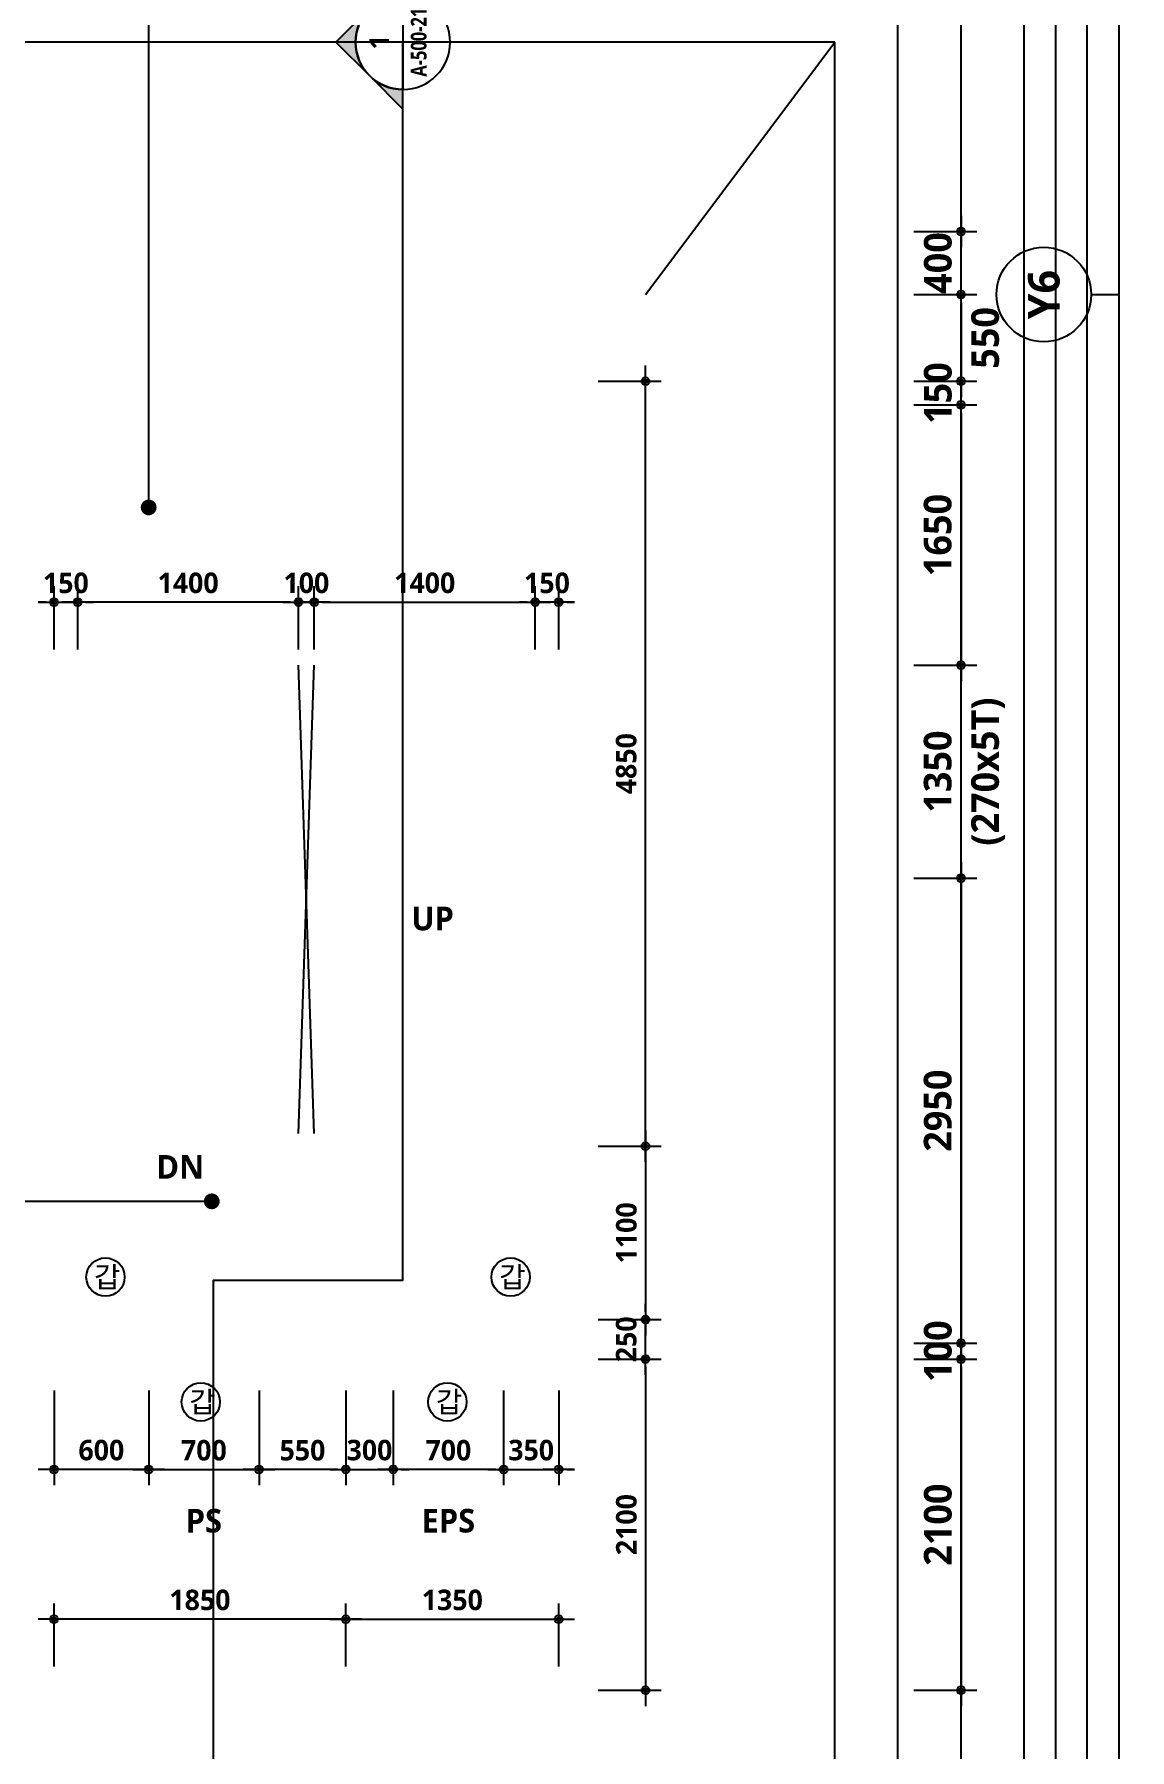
# Model space of a CAD drawing. Header units: millimetres. Extents: x -12482 to 126000, y 0 to 220200.
# Drawn here: x 18625 to 25569, y 41573 to 52450 of the extents above; entities that cross this region are included whole.
import ezdxf
from ezdxf.enums import TextEntityAlignment as Align

# ---------------------------------------------------------------- set-up
doc = ezdxf.new("R2010")
doc.units = ezdxf.units.MM
doc.header["$LTSCALE"] = 60
doc.linetypes.add('CEN', pattern=[62, 60, -1, 0, -1])
doc.layers.get('Defpoints').update_dxf_attribs({"color": 153})
for name, color, linetype in [('A-ANNO-DIM', 4, 'Continuous'), ('A-ANNO-SYMB', 7, 'Continuous'), ('A-ANNO-TEXT1', 7, 'Continuous'), ('A-ANNO-TITL', 7, 'Continuous'), ('A-FLOR-OPEN-BELO', 6, 'CEN'), ('A-ST-AXIS-BUB', 7, 'Continuous'), ('A-ST-AXIS-DIM', 7, 'Continuous'), ('AA-MKXS', 3, 'Continuous'), ('AA-MKXX', 3, 'Continuous')]:
    doc.layers.add(name, color=color, linetype=linetype)
for name, color, linetype, plot in [('Defpoint', 161, 'Continuous', False), ('G(그리드1)', 185, 'Continuous', False), ('G(그리드2)', 235, 'Continuous', False)]:
    doc.layers.add(name, color=color, linetype=linetype, plot=plot)
doc.styles.add('2020음성 1차', font='NanumGothicBold.ttf')
doc.styles.add('SAMOO', font='romans.shx', dxfattribs={"bigfont": 'whgtxt.shx'})
doc.styles.add('SH_진천_나눔', font='')
doc.styles.get('SH_진천_나눔').set_extended_font_data('NanumGothic', bold=True)
doc.dimstyles.new('SHP 50', dxfattribs={"dimscale": 50, "dimtxt": 3.5, "dimasz": 1, "dimexe": 2, "dimexo": 2, "dimgap": 1, "dimtad": 1, "dimdec": 0, "dimzin": 0, "dimdsep": 46, "dimtxsty": 'SH_진천_나눔', "dimblk": 'DIMDOT', "dimcen": 0.09, "dimclrd": 256, "dimclre": 256, "dimclrt": 3, "dimadec": 0, "dimazin": 1, "dimtfac": 1, "dimtdec": 0, "dimtix": 1, "dimtmove": 2, "dimatfit": 0, "dimldrblk": 'DIMDOT', "dimfxl": 1, "dimtolj": 1, "dimtzin": 0, "dimlwd": -1, "dimlwe": -1, "dimarcsym": 0})
doc.dimstyles.new('SHP 50내부', dxfattribs={"dimscale": 50, "dimtxt": 2.6, "dimasz": 1, "dimexe": 2, "dimexo": 2, "dimgap": 1, "dimtad": 1, "dimdec": 0, "dimzin": 0, "dimdsep": 46, "dimtxsty": '2020음성 1차', "dimblk": 'DIMDOT', "dimcen": 0.09, "dimclrd": 256, "dimclre": 256, "dimclrt": 3, "dimadec": 0, "dimazin": 1, "dimtfac": 1, "dimtdec": 0, "dimtix": 1, "dimtmove": 2, "dimatfit": 0, "dimldrblk": 'DIMDOT', "dimfxl": 1, "dimtolj": 1, "dimtzin": 0, "dimlwd": -1, "dimlwe": -1, "dimarcsym": 0})

# ---------------------------------------------------------------- blocks, each defined once
blk = doc.blocks.new('A-ST-AXIS-BUB-1')
at = {"layer": 'A-ST-AXIS-BUB'}
blk.add_line((0, 350), (0, 0), dxfattribs=at)
blk.add_circle((0, 950), 600, dxfattribs=at)
blk = doc.blocks.new('갑종 TEXT100')
at = {"layer": 'A-ANNO-SYMB'}
blk.add_circle((0, 0), 243, dxfattribs=at)
at = {"layer": 'A-ANNO-TITL', "style": '2020음성 1차'}
blk.add_text('갑 ', height=266.7, dxfattribs=at).set_placement((67, 0), align=Align.MIDDLE_CENTER)
blk = doc.blocks.new('DIMDOT')
at = {"color": 0}
blk.add_line((-2, 0), (2, 0), dxfattribs=at)
for radius in [0.5, 0.25]:
    blk.add_circle((0, 0), radius, dxfattribs=at)
blk = doc.blocks.new('*D17745')
at = {"layer": 'A-ANNO-DIM'}
for p, q in [((18750, 42100), (18750, 42500)), ((20600, 42100), (20600, 42500)), ((20550, 42400), (18800, 42400))]:
    blk.add_line(p, q, dxfattribs=at)
at = {"layer": 'Defpoints', "color": 0}
for p in [(18750, 42400), (18750, 42000), (20600, 42000)]:
    blk.add_point(p, dxfattribs=at)
at = {"layer": 'A-ANNO-DIM', "linetype": 'ByBlock', "xscale": 50, "yscale": 50, "zscale": 50, "rotation": 180}
blk.add_blockref('DIMDOT', (18750, 42400), dxfattribs=at)
at = {"layer": 'A-ANNO-DIM', "linetype": 'ByBlock', "xscale": 50, "yscale": 50, "zscale": 50}
blk.add_blockref('DIMDOT', (20600, 42400), dxfattribs=at)
at = {"layer": 'A-ANNO-DIM', "color": 3, "insert": (19675, 42522), "char_height": 130, "attachment_point": 5, "style": '2020음성 1차'}
blk.add_mtext('\\A1;1850', dxfattribs=at)
blk = doc.blocks.new('*D17746')
at = {"layer": 'A-ANNO-DIM'}
for p, q in [((20600, 42100), (20600, 42500)), ((21950, 42100), (21950, 42500)), ((20650, 42400), (21900, 42400))]:
    blk.add_line(p, q, dxfattribs=at)
at = {"layer": 'Defpoints', "color": 0}
for p in [(21950, 42400), (20600, 42000), (21950, 42000)]:
    blk.add_point(p, dxfattribs=at)
at = {"layer": 'A-ANNO-DIM', "linetype": 'ByBlock', "xscale": 50, "yscale": 50, "zscale": 50, "rotation": 180}
blk.add_blockref('DIMDOT', (20600, 42400), dxfattribs=at)
at = {"layer": 'A-ANNO-DIM', "linetype": 'ByBlock', "xscale": 50, "yscale": 50, "zscale": 50}
blk.add_blockref('DIMDOT', (21950, 42400), dxfattribs=at)
at = {"layer": 'A-ANNO-DIM', "color": 3, "insert": (21275, 42522), "char_height": 130, "attachment_point": 5, "style": '2020음성 1차'}
blk.add_mtext('\\A1;1350', dxfattribs=at)
blk = doc.blocks.new('*D17747')
at = {"layer": 'A-ANNO-DIM'}
for p, q in [((20600, 43850), (20600, 43250)), ((20900, 43850), (20900, 43250)), ((20550, 43350), (20500, 43350)), ((20600, 43350), (20900, 43350)), ((20950, 43350), (21000, 43350))]:
    blk.add_line(p, q, dxfattribs=at)
at = {"layer": 'Defpoints', "color": 0}
for p in [(20600, 43950), (20900, 43950), (20900, 43350)]:
    blk.add_point(p, dxfattribs=at)
at = {"layer": 'A-ANNO-DIM', "linetype": 'ByBlock', "xscale": 50, "yscale": 50, "zscale": 50}
blk.add_blockref('DIMDOT', (20600, 43350), dxfattribs=at)
at = {"layer": 'A-ANNO-DIM', "linetype": 'ByBlock', "xscale": 50, "yscale": 50, "zscale": 50, "rotation": 180}
blk.add_blockref('DIMDOT', (20900, 43350), dxfattribs=at)
at = {"layer": 'A-ANNO-DIM', "color": 3, "insert": (20750, 43472), "char_height": 130, "attachment_point": 5, "style": '2020음성 1차'}
blk.add_mtext('\\A1;300', dxfattribs=at)
blk = doc.blocks.new('*D17748')
at = {"layer": 'A-ANNO-DIM'}
for p, q in [((20900, 43850), (20900, 43250)), ((21600, 43850), (21600, 43250)), ((21550, 43350), (20950, 43350))]:
    blk.add_line(p, q, dxfattribs=at)
at = {"layer": 'Defpoints', "color": 0}
for p in [(20900, 43950), (21600, 43950), (20900, 43350)]:
    blk.add_point(p, dxfattribs=at)
at = {"layer": 'A-ANNO-DIM', "linetype": 'ByBlock', "xscale": 50, "yscale": 50, "zscale": 50, "rotation": 180}
blk.add_blockref('DIMDOT', (20900, 43350), dxfattribs=at)
at = {"layer": 'A-ANNO-DIM', "linetype": 'ByBlock', "xscale": 50, "yscale": 50, "zscale": 50}
blk.add_blockref('DIMDOT', (21600, 43350), dxfattribs=at)
at = {"layer": 'A-ANNO-DIM', "color": 3, "insert": (21250, 43471), "char_height": 130, "attachment_point": 5, "style": '2020음성 1차'}
blk.add_mtext('\\A1;700', dxfattribs=at)
blk = doc.blocks.new('*D17749')
at = {"layer": 'A-ANNO-DIM'}
for p, q in [((21600, 43850), (21600, 43250)), ((21950, 43850), (21950, 43250)), ((21550, 43350), (21500, 43350)), ((21600, 43350), (21950, 43350)), ((22000, 43350), (22050, 43350))]:
    blk.add_line(p, q, dxfattribs=at)
at = {"layer": 'Defpoints', "color": 0}
for p in [(21600, 43950), (21950, 43950), (21950, 43350)]:
    blk.add_point(p, dxfattribs=at)
at = {"layer": 'A-ANNO-DIM', "linetype": 'ByBlock', "xscale": 50, "yscale": 50, "zscale": 50}
blk.add_blockref('DIMDOT', (21600, 43350), dxfattribs=at)
at = {"layer": 'A-ANNO-DIM', "linetype": 'ByBlock', "xscale": 50, "yscale": 50, "zscale": 50, "rotation": 180}
blk.add_blockref('DIMDOT', (21950, 43350), dxfattribs=at)
at = {"layer": 'A-ANNO-DIM', "color": 3, "insert": (21775, 43472), "char_height": 130, "attachment_point": 5, "style": '2020음성 1차'}
blk.add_mtext('\\A1;350', dxfattribs=at)
blk = doc.blocks.new('*D17750')
at = {"layer": 'A-ANNO-DIM'}
for p, q in [((20050, 43850), (20050, 43250)), ((20600, 43850), (20600, 43250)), ((20550, 43350), (20100, 43350))]:
    blk.add_line(p, q, dxfattribs=at)
at = {"layer": 'Defpoints', "color": 0}
for p in [(20050, 43950), (20600, 43950), (20050, 43350)]:
    blk.add_point(p, dxfattribs=at)
at = {"layer": 'A-ANNO-DIM', "linetype": 'ByBlock', "xscale": 50, "yscale": 50, "zscale": 50, "rotation": 180}
blk.add_blockref('DIMDOT', (20050, 43350), dxfattribs=at)
at = {"layer": 'A-ANNO-DIM', "linetype": 'ByBlock', "xscale": 50, "yscale": 50, "zscale": 50}
blk.add_blockref('DIMDOT', (20600, 43350), dxfattribs=at)
at = {"layer": 'A-ANNO-DIM', "color": 3, "insert": (20325, 43471), "char_height": 130, "attachment_point": 5, "style": '2020음성 1차'}
blk.add_mtext('\\A1;550', dxfattribs=at)
blk = doc.blocks.new('*D17751')
at = {"layer": 'A-ANNO-DIM'}
for p, q in [((19350, 43850), (19350, 43250)), ((20050, 43850), (20050, 43250)), ((19400, 43350), (20000, 43350))]:
    blk.add_line(p, q, dxfattribs=at)
at = {"layer": 'Defpoints', "color": 0}
for p in [(19350, 43950), (20050, 43950), (20050, 43350)]:
    blk.add_point(p, dxfattribs=at)
at = {"layer": 'A-ANNO-DIM', "linetype": 'ByBlock', "xscale": 50, "yscale": 50, "zscale": 50, "rotation": 180}
blk.add_blockref('DIMDOT', (19350, 43350), dxfattribs=at)
at = {"layer": 'A-ANNO-DIM', "linetype": 'ByBlock', "xscale": 50, "yscale": 50, "zscale": 50}
blk.add_blockref('DIMDOT', (20050, 43350), dxfattribs=at)
at = {"layer": 'A-ANNO-DIM', "color": 3, "insert": (19700, 43471), "char_height": 130, "attachment_point": 5, "style": '2020음성 1차'}
blk.add_mtext('\\A1;700', dxfattribs=at)
blk = doc.blocks.new('*D17752')
at = {"layer": 'A-ANNO-DIM'}
for p, q in [((18750, 43850), (18750, 43250)), ((19350, 43850), (19350, 43250)), ((19300, 43350), (18800, 43350))]:
    blk.add_line(p, q, dxfattribs=at)
at = {"layer": 'Defpoints', "color": 0}
for p in [(18750, 43950), (19350, 43950), (18750, 43350)]:
    blk.add_point(p, dxfattribs=at)
at = {"layer": 'A-ANNO-DIM', "linetype": 'ByBlock', "xscale": 50, "yscale": 50, "zscale": 50, "rotation": 180}
blk.add_blockref('DIMDOT', (18750, 43350), dxfattribs=at)
at = {"layer": 'A-ANNO-DIM', "linetype": 'ByBlock', "xscale": 50, "yscale": 50, "zscale": 50}
blk.add_blockref('DIMDOT', (19350, 43350), dxfattribs=at)
at = {"layer": 'A-ANNO-DIM', "color": 3, "insert": (19050, 43472), "char_height": 130, "attachment_point": 5, "style": '2020음성 1차'}
blk.add_mtext('\\A1;600', dxfattribs=at)
blk = doc.blocks.new('*D17756')
at = {"layer": 'A-ST-AXIS-DIM'}
for p, q in [((24200, 48450), (24600, 48450)), ((24500, 47150), (24500, 48400)), ((24200, 47100), (24600, 47100))]:
    blk.add_line(p, q, dxfattribs=at)
at = {"layer": 'Defpoints', "color": 0}
for p in [(24100, 48450), (24500, 48450), (24100, 47100)]:
    blk.add_point(p, dxfattribs=at)
at = {"layer": 'A-ST-AXIS-DIM', "linetype": 'ByBlock', "xscale": 50, "yscale": 50, "zscale": 50}
for p, rotation in [((24500, 48450), 90), ((24500, 47100), 270)]:
    blk.add_blockref('DIMDOT', p, dxfattribs=dict(at, rotation=rotation))
at = {"layer": 'A-ST-AXIS-DIM', "color": 3, "char_height": 175, "attachment_point": 5, "rotation": 90, "style": 'SH_진천_나눔'}
for s, insert in [('\\A1;(270x5T)', (24672, 47775)), ('\\A1;1350', (24353, 47775))]:
    blk.add_mtext(s, dxfattribs=dict(at, insert=insert))
blk = doc.blocks.new('*D17757')
at = {"layer": 'A-ST-AXIS-DIM'}
for p, q in [((24500, 50300), (24500, 50350)), ((24200, 50250), (24600, 50250)), ((24500, 50100), (24500, 50250)), ((24200, 50100), (24600, 50100)), ((24500, 50050), (24500, 50000))]:
    blk.add_line(p, q, dxfattribs=at)
at = {"layer": 'Defpoints', "color": 0}
for p in [(24100, 50250), (24500, 50250), (24100, 50100)]:
    blk.add_point(p, dxfattribs=at)
at = {"layer": 'A-ST-AXIS-DIM', "linetype": 'ByBlock', "xscale": 50, "yscale": 50, "zscale": 50}
for p, rotation in [((24500, 50250), 270), ((24500, 50100), 90)]:
    blk.add_blockref('DIMDOT', p, dxfattribs=dict(at, rotation=rotation))
at = {"layer": 'A-ST-AXIS-DIM', "color": 3, "insert": (24354, 50175), "char_height": 175, "attachment_point": 5, "rotation": 90, "style": 'SH_진천_나눔'}
blk.add_mtext('\\A1;150', dxfattribs=at)
blk = doc.blocks.new('*D17758')
at = {"layer": 'A-ST-AXIS-DIM'}
for p, q in [((24200, 47100), (24600, 47100)), ((24500, 47050), (24500, 44200)), ((24200, 44150), (24600, 44150))]:
    blk.add_line(p, q, dxfattribs=at)
at = {"layer": 'Defpoints', "color": 0}
for p in [(24100, 47100), (24100, 44150), (24500, 44150)]:
    blk.add_point(p, dxfattribs=at)
at = {"layer": 'A-ST-AXIS-DIM', "linetype": 'ByBlock', "xscale": 50, "yscale": 50, "zscale": 50}
for p, rotation in [((24500, 47100), 90), ((24500, 44150), 270)]:
    blk.add_blockref('DIMDOT', p, dxfattribs=dict(at, rotation=rotation))
at = {"layer": 'A-ST-AXIS-DIM', "color": 3, "insert": (24353, 45625), "char_height": 175, "attachment_point": 5, "rotation": 90, "style": 'SH_진천_나눔'}
blk.add_mtext('\\A1;2950', dxfattribs=at)
blk = doc.blocks.new('*D17759')
at = {"layer": 'A-ST-AXIS-DIM'}
for p, q in [((24500, 44200), (24500, 44250)), ((24200, 44150), (24600, 44150)), ((24500, 44050), (24500, 44150)), ((24200, 44050), (24600, 44050)), ((24500, 44000), (24500, 43950))]:
    blk.add_line(p, q, dxfattribs=at)
at = {"layer": 'Defpoints', "color": 0}
for p in [(24100, 44150), (24500, 44150), (24100, 44050)]:
    blk.add_point(p, dxfattribs=at)
at = {"layer": 'A-ST-AXIS-DIM', "linetype": 'ByBlock', "xscale": 50, "yscale": 50, "zscale": 50}
for p, rotation in [((24500, 44150), 270), ((24500, 44050), 90)]:
    blk.add_blockref('DIMDOT', p, dxfattribs=dict(at, rotation=rotation))
at = {"layer": 'A-ST-AXIS-DIM', "color": 3, "insert": (24354, 44100), "char_height": 175, "attachment_point": 5, "rotation": 90, "style": 'SH_진천_나눔'}
blk.add_mtext('\\A1;100', dxfattribs=at)
blk = doc.blocks.new('*D17761')
at = {"layer": 'A-ST-AXIS-DIM'}
for p, q in [((24200, 44050), (24600, 44050)), ((24500, 44000), (24500, 42000)), ((24200, 41950), (24600, 41950))]:
    blk.add_line(p, q, dxfattribs=at)
at = {"layer": 'Defpoints', "color": 0}
for p in [(24100, 44050), (24100, 41950), (24500, 41950)]:
    blk.add_point(p, dxfattribs=at)
at = {"layer": 'A-ST-AXIS-DIM', "linetype": 'ByBlock', "xscale": 50, "yscale": 50, "zscale": 50}
for p, rotation in [((24500, 44050), 90), ((24500, 41950), 270)]:
    blk.add_blockref('DIMDOT', p, dxfattribs=dict(at, rotation=rotation))
at = {"layer": 'A-ST-AXIS-DIM', "color": 3, "insert": (24354, 43000), "char_height": 175, "attachment_point": 5, "rotation": 90, "style": 'SH_진천_나눔'}
blk.add_mtext('\\A1;2100', dxfattribs=at)
blk = doc.blocks.new('*D17762')
at = {"layer": 'A-ST-AXIS-DIM'}
for p, q in [((24200, 41950), (24600, 41950)), ((24500, 38750), (24500, 41900)), ((24200, 38700), (24600, 38700))]:
    blk.add_line(p, q, dxfattribs=at)
at = {"layer": 'Defpoints', "color": 0}
for p in [(24100, 41950), (24500, 41950), (24100, 38700)]:
    blk.add_point(p, dxfattribs=at)
at = {"layer": 'A-ST-AXIS-DIM', "linetype": 'ByBlock', "xscale": 50, "yscale": 50, "zscale": 50}
for p, rotation in [((24500, 41950), 90), ((24500, 38700), 270)]:
    blk.add_blockref('DIMDOT', p, dxfattribs=dict(at, rotation=rotation))
at = {"layer": 'A-ST-AXIS-DIM', "color": 3, "insert": (24353, 40325), "char_height": 175, "attachment_point": 5, "rotation": 90, "style": 'SH_진천_나눔'}
blk.add_mtext('\\A1;3250', dxfattribs=at)
blk = doc.blocks.new('*D17791')
at = {"layer": 'A-ANNO-DIM'}
for p, q in [((20300, 48550), (20300, 48950)), ((20400, 48550), (20400, 48950)), ((20250, 48850), (20200, 48850)), ((20300, 48850), (20400, 48850)), ((20450, 48850), (20500, 48850))]:
    blk.add_line(p, q, dxfattribs=at)
at = {"layer": 'Defpoints', "color": 0}
for p in [(20400, 48850), (20300, 48450), (20400, 48450)]:
    blk.add_point(p, dxfattribs=at)
at = {"layer": 'A-ANNO-DIM', "linetype": 'ByBlock', "xscale": 50, "yscale": 50, "zscale": 50}
blk.add_blockref('DIMDOT', (20300, 48850), dxfattribs=at)
at = {"layer": 'A-ANNO-DIM', "linetype": 'ByBlock', "xscale": 50, "yscale": 50, "zscale": 50, "rotation": 180}
blk.add_blockref('DIMDOT', (20400, 48850), dxfattribs=at)
at = {"layer": 'A-ANNO-DIM', "color": 3, "insert": (20350, 48971), "char_height": 130, "attachment_point": 5, "style": '2020음성 1차'}
blk.add_mtext('\\A1;100', dxfattribs=at)
blk = doc.blocks.new('*D17792')
at = {"layer": 'A-ANNO-DIM'}
for p, q in [((18900, 48550), (18900, 48950)), ((20300, 48550), (20300, 48950)), ((20250, 48850), (18950, 48850))]:
    blk.add_line(p, q, dxfattribs=at)
at = {"layer": 'Defpoints', "color": 0}
for p in [(18900, 48850), (18900, 48450), (20300, 48450)]:
    blk.add_point(p, dxfattribs=at)
at = {"layer": 'A-ANNO-DIM', "linetype": 'ByBlock', "xscale": 50, "yscale": 50, "zscale": 50, "rotation": 180}
blk.add_blockref('DIMDOT', (18900, 48850), dxfattribs=at)
at = {"layer": 'A-ANNO-DIM', "linetype": 'ByBlock', "xscale": 50, "yscale": 50, "zscale": 50}
blk.add_blockref('DIMDOT', (20300, 48850), dxfattribs=at)
at = {"layer": 'A-ANNO-DIM', "color": 3, "insert": (19600, 48971), "char_height": 130, "attachment_point": 5, "style": '2020음성 1차'}
blk.add_mtext('\\A1;1400', dxfattribs=at)
blk = doc.blocks.new('*D17793')
at = {"layer": 'A-ANNO-DIM'}
for p, q in [((18750, 48550), (18750, 48950)), ((18900, 48550), (18900, 48950)), ((18700, 48850), (18650, 48850)), ((18750, 48850), (18900, 48850)), ((18950, 48850), (19000, 48850))]:
    blk.add_line(p, q, dxfattribs=at)
at = {"layer": 'Defpoints', "color": 0}
for p in [(18900, 48850), (18750, 48450), (18900, 48450)]:
    blk.add_point(p, dxfattribs=at)
at = {"layer": 'A-ANNO-DIM', "linetype": 'ByBlock', "xscale": 50, "yscale": 50, "zscale": 50}
blk.add_blockref('DIMDOT', (18750, 48850), dxfattribs=at)
at = {"layer": 'A-ANNO-DIM', "linetype": 'ByBlock', "xscale": 50, "yscale": 50, "zscale": 50, "rotation": 180}
blk.add_blockref('DIMDOT', (18900, 48850), dxfattribs=at)
at = {"layer": 'A-ANNO-DIM', "color": 3, "insert": (18825, 48971), "char_height": 130, "attachment_point": 5, "style": '2020음성 1차'}
blk.add_mtext('\\A1;150', dxfattribs=at)
blk = doc.blocks.new('*D17794')
at = {"layer": 'A-ANNO-DIM'}
for p, q in [((20400, 48550), (20400, 48950)), ((21800, 48550), (21800, 48950)), ((20450, 48850), (21750, 48850))]:
    blk.add_line(p, q, dxfattribs=at)
at = {"layer": 'Defpoints', "color": 0}
for p in [(21800, 48850), (20400, 48450), (21800, 48450)]:
    blk.add_point(p, dxfattribs=at)
at = {"layer": 'A-ANNO-DIM', "linetype": 'ByBlock', "xscale": 50, "yscale": 50, "zscale": 50, "rotation": 180}
blk.add_blockref('DIMDOT', (20400, 48850), dxfattribs=at)
at = {"layer": 'A-ANNO-DIM', "linetype": 'ByBlock', "xscale": 50, "yscale": 50, "zscale": 50}
blk.add_blockref('DIMDOT', (21800, 48850), dxfattribs=at)
at = {"layer": 'A-ANNO-DIM', "color": 3, "insert": (21100, 48971), "char_height": 130, "attachment_point": 5, "style": '2020음성 1차'}
blk.add_mtext('\\A1;1400', dxfattribs=at)
blk = doc.blocks.new('*D17795')
at = {"layer": 'A-ANNO-DIM'}
for p, q in [((21800, 48550), (21800, 48950)), ((21950, 48550), (21950, 48950)), ((21750, 48850), (21700, 48850)), ((21950, 48850), (21800, 48850)), ((22000, 48850), (22050, 48850))]:
    blk.add_line(p, q, dxfattribs=at)
at = {"layer": 'Defpoints', "color": 0}
for p in [(21800, 48850), (21800, 48450), (21950, 48450)]:
    blk.add_point(p, dxfattribs=at)
at = {"layer": 'A-ANNO-DIM', "linetype": 'ByBlock', "xscale": 50, "yscale": 50, "zscale": 50}
blk.add_blockref('DIMDOT', (21800, 48850), dxfattribs=at)
at = {"layer": 'A-ANNO-DIM', "linetype": 'ByBlock', "xscale": 50, "yscale": 50, "zscale": 50, "rotation": 180}
blk.add_blockref('DIMDOT', (21950, 48850), dxfattribs=at)
at = {"layer": 'A-ANNO-DIM', "color": 3, "insert": (21875, 48971), "char_height": 130, "attachment_point": 5, "style": '2020음성 1차'}
blk.add_mtext('\\A1;150', dxfattribs=at)
blk = doc.blocks.new('*D18358')
at = {"layer": 'A-ST-AXIS-DIM'}
for p, q in [((24200, 50100), (24600, 50100)), ((24500, 50050), (24500, 48500)), ((24200, 48450), (24600, 48450))]:
    blk.add_line(p, q, dxfattribs=at)
at = {"layer": 'Defpoints', "color": 0}
for p in [(24100, 50100), (24100, 48450), (24500, 48450)]:
    blk.add_point(p, dxfattribs=at)
at = {"layer": 'A-ST-AXIS-DIM', "linetype": 'ByBlock', "xscale": 50, "yscale": 50, "zscale": 50}
for p, rotation in [((24500, 50100), 90), ((24500, 48450), 270)]:
    blk.add_blockref('DIMDOT', p, dxfattribs=dict(at, rotation=rotation))
at = {"layer": 'A-ST-AXIS-DIM', "color": 3, "insert": (24353, 49275), "char_height": 175, "attachment_point": 5, "rotation": 90, "style": 'SH_진천_나눔'}
blk.add_mtext('\\A1;1650', dxfattribs=at)
blk = doc.blocks.new('*D19921')
at = {"layer": 'A-ST-AXIS-DIM'}
for p, q in [((24200, 50800), (24600, 50800)), ((24500, 50750), (24500, 50300)), ((24200, 50250), (24600, 50250))]:
    blk.add_line(p, q, dxfattribs=at)
at = {"layer": 'Defpoints', "color": 0}
for p in [(24100, 50800), (24100, 50250), (24500, 50250)]:
    blk.add_point(p, dxfattribs=at)
at = {"layer": 'A-ST-AXIS-DIM', "linetype": 'ByBlock', "xscale": 50, "yscale": 50, "zscale": 50}
for p, rotation in [((24500, 50800), 90), ((24500, 50250), 270)]:
    blk.add_blockref('DIMDOT', p, dxfattribs=dict(at, rotation=rotation))
at = {"layer": 'A-ST-AXIS-DIM', "color": 3, "insert": (24654, 50525), "char_height": 175, "attachment_point": 5, "rotation": 90, "style": 'SH_진천_나눔'}
blk.add_mtext('\\A1;550', dxfattribs=at)
blk = doc.blocks.new('*D19922')
at = {"layer": 'A-ST-AXIS-DIM'}
for p, q in [((24500, 51250), (24500, 51300)), ((24200, 51200), (24600, 51200)), ((24500, 50800), (24500, 51200)), ((24200, 50800), (24600, 50800)), ((24500, 50750), (24500, 50700))]:
    blk.add_line(p, q, dxfattribs=at)
at = {"layer": 'Defpoints', "color": 0}
for p in [(24100, 51200), (24500, 51200), (24100, 50800)]:
    blk.add_point(p, dxfattribs=at)
at = {"layer": 'A-ST-AXIS-DIM', "linetype": 'ByBlock', "xscale": 50, "yscale": 50, "zscale": 50}
for p, rotation in [((24500, 51200), 270), ((24500, 50800), 90)]:
    blk.add_blockref('DIMDOT', p, dxfattribs=dict(at, rotation=rotation))
at = {"layer": 'A-ST-AXIS-DIM', "color": 3, "insert": (24354, 51000), "char_height": 175, "attachment_point": 5, "rotation": 90, "style": 'SH_진천_나눔'}
blk.add_mtext('\\A1;400', dxfattribs=at)
blk = doc.blocks.new('*D19935')
at = {"layer": 'A-ANNO-DIM'}
for p, q in [((22200, 44050), (22600, 44050)), ((22500, 44000), (22500, 42000)), ((22200, 41950), (22600, 41950))]:
    blk.add_line(p, q, dxfattribs=at)
at = {"layer": 'Defpoints', "color": 0}
for p in [(22100, 44050), (22100, 41950), (22500, 41950)]:
    blk.add_point(p, dxfattribs=at)
at = {"layer": 'A-ANNO-DIM', "linetype": 'ByBlock', "xscale": 50, "yscale": 50, "zscale": 50}
for p, rotation in [((22500, 44050), 89.9997613521555), ((22500, 41950), 269.9997613521555)]:
    blk.add_blockref('DIMDOT', p, dxfattribs=dict(at, rotation=rotation))
at = {"layer": 'A-ANNO-DIM', "color": 3, "insert": (22379, 43000), "char_height": 130, "attachment_point": 5, "rotation": 89.9998, "style": '2020음성 1차'}
blk.add_mtext('\\A1;2100', dxfattribs=at)
blk = doc.blocks.new('*D19936')
at = {"layer": 'A-ANNO-DIM'}
for p, q in [((22500, 44350), (22500, 44400)), ((22200, 44300), (22600, 44300)), ((22500, 44050), (22500, 44300)), ((22200, 44050), (22600, 44050)), ((22500, 44000), (22500, 43950))]:
    blk.add_line(p, q, dxfattribs=at)
at = {"layer": 'Defpoints', "color": 0}
for p in [(22100, 44300), (22500, 44300), (22100, 44050)]:
    blk.add_point(p, dxfattribs=at)
at = {"layer": 'A-ANNO-DIM', "linetype": 'ByBlock', "xscale": 50, "yscale": 50, "zscale": 50}
for p, rotation in [((22500, 44300), 270.0002386478445), ((22500, 44050), 90.00023864784447)]:
    blk.add_blockref('DIMDOT', p, dxfattribs=dict(at, rotation=rotation))
at = {"layer": 'A-ANNO-DIM', "color": 3, "insert": (22378, 44175), "char_height": 130, "attachment_point": 5, "rotation": 90.0002, "style": '2020음성 1차'}
blk.add_mtext('\\A1;250', dxfattribs=at)
blk = doc.blocks.new('*D19937')
at = {"layer": 'A-ANNO-DIM'}
for p, q in [((22200, 45400), (22600, 45400)), ((22500, 45350), (22500, 44350)), ((22200, 44300), (22600, 44300))]:
    blk.add_line(p, q, dxfattribs=at)
at = {"layer": 'Defpoints', "color": 0}
for p in [(22100, 45400), (22100, 44300), (22500, 44300)]:
    blk.add_point(p, dxfattribs=at)
at = {"layer": 'A-ANNO-DIM', "linetype": 'ByBlock', "xscale": 50, "yscale": 50, "zscale": 50}
for p, rotation in [((22500, 45400), 89.99976135215563), ((22500, 44300), 269.9997613521556)]:
    blk.add_blockref('DIMDOT', p, dxfattribs=dict(at, rotation=rotation))
at = {"layer": 'A-ANNO-DIM', "color": 3, "insert": (22379, 44850), "char_height": 130, "attachment_point": 5, "rotation": 89.9998, "style": '2020음성 1차'}
blk.add_mtext('\\A1;1100', dxfattribs=at)
blk = doc.blocks.new('*D19938')
at = {"layer": 'A-ANNO-DIM'}
for p, q in [((22200, 50250), (22600, 50250)), ((22500, 45450), (22500, 50200)), ((22200, 45400), (22600, 45400))]:
    blk.add_line(p, q, dxfattribs=at)
at = {"layer": 'Defpoints', "color": 0}
for p in [(22100, 50250), (22500, 50250), (22100, 45400)]:
    blk.add_point(p, dxfattribs=at)
at = {"layer": 'A-ANNO-DIM', "linetype": 'ByBlock', "xscale": 50, "yscale": 50, "zscale": 50}
for p, rotation in [((22500, 50250), 90.00023864784445), ((22500, 45400), 270.0002386478445)]:
    blk.add_blockref('DIMDOT', p, dxfattribs=dict(at, rotation=rotation))
at = {"layer": 'A-ANNO-DIM', "color": 3, "insert": (22378, 47825), "char_height": 130, "attachment_point": 5, "rotation": 90.0002, "style": '2020음성 1차'}
blk.add_mtext('\\A1;4850', dxfattribs=at)
blk = doc.blocks.new('*U15083')
at = {"layer": 'AA-MKXS'}
blk.add_hatch(color=3, dxfattribs=at).paths.add_polyline_path([(0, 8.49), (-4.24, 4.24, -0.414214), (4.24, 4.24)])
h = blk.add_hatch(color=3, dxfattribs=at)
h.paths.add_polyline_path([(-8.49, 0), (-6, 0, -0.198912), (-4.24, 4.24)])
h.paths.add_polyline_path([(6, 0), (8.49, 0), (4.24, 4.24, -0.198912)])
at = {"layer": 'AA-MKXS', "color": 3, "linetype": 'Continuous', "ltscale": 5}
blk.add_line((-6, 0), (6, 0), dxfattribs=at)
at = {"layer": 'AA-MKXS', "color": 3}
for points in [[(4.24, 4.24, 0.414214), (-4.24, 4.24), (0, 8.49)], [(-4.24, 4.24, 0.198912), (-6, 0), (-8.49, 0)], [(8.49, 0), (6, 0, 0.198912), (4.24, 4.24)]]:
    blk.add_lwpolyline(points, format="xyb", close=True, dxfattribs=at)
at = {"layer": 'AA-MKXS', "color": 3, "linetype": 'Continuous', "ltscale": 5}
blk.add_circle((0, 0), 6, dxfattribs=at)
at = {"layer": 'AA-MKXS', "style": 'SAMOO', "width": 0.85}
blk.add_attdef('ViewNUM', text='', height=2.5, dxfattribs=at).set_placement((0, 1), align=Align.BOTTOM_CENTER)
blk.add_attdef('SheetNUM', text='', height=2.5, dxfattribs=at).set_placement((0, -1), align=Align.TOP_CENTER)

msp = doc.modelspace()

# ---------------------------------------------------------------- linework, layer by layer
for points in [[(19350, 49450), (19350, 53000)], [(19750, 45050), (17250, 45050)]]:
    msp.add_lwpolyline(points)
at = {"const_width": 50}
for points in [[(19350, 49475, 1), (19350, 49425, 1)], [(19725, 45050, -1), (19775, 45050, -1)]]:
    msp.add_lwpolyline(points, format="xyb", close=True, dxfattribs=at)
at = {"layer": 'A-FLOR-OPEN-BELO'}
for p, q in [((20300, 45480), (20400, 48450)), ((20400, 45480), (20300, 48450))]:
    msp.add_line(p, q, dxfattribs=at)
at = {"layer": 'AA-MKXX'}
msp.add_lwpolyline([(19761.5, 36700), (19761.5, 44550), (20961.5, 44550), (20961.5, 52400)], dxfattribs=at)
at = {"layer": 'Defpoint'}
msp.add_line((22500, 50800), (23700, 52400), dxfattribs=at)
at = {"layer": 'G(그리드1)'}
for points in [[(37500, 55200), (25100, 55200), (25100, 33900), (37500, 33900)], [(25300, 54800), (13700, 54800), (13700, 35100), (25300, 35100)], [(37100, 54800), (25500, 54800), (25500, 35100), (37100, 35100)], [(24900, 54400), (14100, 54400), (14100, 35500), (24900, 35500)], [(24500, 54000), (14500, 54000), (14500, 35900), (24500, 35900)], [(24100, 52800), (15300, 52800), (15300, 36700), (24100, 36700)]]:
    msp.add_lwpolyline(points, close=True, dxfattribs=at)
at = {"layer": 'G(그리드2)'}
msp.add_lwpolyline([(23700, 52400), (15700, 52400), (15700, 37100), (23700, 37100)], close=True, dxfattribs=at)

# ---------------------------------------------------------------- block references
ref = msp.add_blockref('*U15083', (20961.5, 52400), dxfattribs=dict(xscale=-50, yscale=50, zscale=50, rotation=89.99999999999967))
ref.add_attrib('SheetNUM', 'A-500-21', dxfattribs={"layer": 'AA-MKXS', "height": 100, "rotation": 90, "style": '2020음성 1차', "width": 0.8}).set_placement((21011.5, 52400), align=Align.TOP_CENTER)
ref.add_attrib('ViewNUM', '1', dxfattribs={"layer": 'AA-MKXS', "height": 125, "rotation": 90, "style": '2020음성 1차'}).set_placement((20911.5, 52400), align=Align.BOTTOM_CENTER)
at = {"xscale": 0.5, "yscale": 0.5, "zscale": 0.5}
for p in [(19076.1, 44570), (21644.6, 44570), (19680.5, 43778.3), (21243.6, 43778.3)]:
    msp.add_blockref('갑종 TEXT100', p, dxfattribs=at)
at = {"layer": 'A-ST-AXIS-BUB', "xscale": 0.5, "yscale": 0.5, "zscale": 0.5, "rotation": 90}
msp.add_blockref('A-ST-AXIS-BUB-1', (25500, 50800), dxfattribs=at)

# ---------------------------------------------------------------- texts
at = {"layer": 'A-ANNO-TEXT1', "style": 'SH_진천_나눔'}
msp.add_text('Y6', height=200, rotation=90, dxfattribs=at).set_placement((25025, 50800), align=Align.MIDDLE_CENTER)
for s, p in [('UP', (21150, 46843.4)), ('DN', (19550, 45268.2)), ('PS', (19700, 43025)), ('EPS', (21250, 43025))]:
    msp.add_text(s, height=150, dxfattribs=at).set_placement(p, align=Align.MIDDLE_CENTER)

# ---------------------------------------------------------------- dimensions: what is measured, and where the dimension line sits
at = {"layer": 'A-ANNO-DIM'}
for base, p1, p2, angle, picture, middle in [((22500, 50250, 103000), (22100, 45400, 103000), (22100, 50250, 103000), 90.00024, '*D19938', (22378.3, 47825, 103000)), ((18900, 48850), (20300, 48450), (18900, 48450), 180, '*D17792', (19600, 48971.3)), ((21800, 48850), (21950, 48450), (21800, 48450), 180, '*D17795', (21875, 48971.5)), ((22500, 44300, 103000), (22100, 45400, 103000), (22100, 44300, 103000), 269.99976, '*D19937', (22378.7, 44850, 103000)), ((22500, 44300, 103000), (22100, 44050, 103000), (22100, 44300, 103000), 90.00024, '*D19936', (22378.4, 44175, 103000)), ((22500, 41950, 103000), (22100, 44050, 103000), (22100, 41950, 103000), 269.99976, '*D19935', (22378.5, 43000, 103000)), ((18750, 43350, 103000), (19350, 43950, 103000), (18750, 43950, 103000), 180, '*D17752', (19050, 43471.7, 103000)), ((20050, 43350, 103000), (20600, 43950, 103000), (20050, 43950, 103000), 180, '*D17750', (20325, 43471.5, 103000)), ((20900, 43350, 103000), (21600, 43950, 103000), (20900, 43950, 103000), 180, '*D17748', (21250, 43471.3, 103000)), ((18750, 42400), (20600, 42000), (18750, 42000), 180, '*D17745', (19675, 42521.7)), ((21950, 42400), (20600, 42000), (21950, 42000), 0, '*D17746', (21275, 42521.7))]:
    dim = msp.add_linear_dim(base=base, p1=p1, p2=p2, angle=angle, dimstyle='SHP 50내부', override={"dimtxsty": '2020음성 1차', "dimldrblk": 'DIMDOT'}, dxfattribs=at)
    dim.commit()
    dim.dimension.update_dxf_attribs({"geometry": picture, "text_midpoint": middle})
for base, p1, p2, picture, middle in [((18900, 48850), (18750, 48450), (18900, 48450), '*D17793', (18825, 48971.5)), ((20400, 48850), (20300, 48450), (20400, 48450), '*D17791', (20350, 48971.3)), ((21800, 48850), (20400, 48450), (21800, 48450), '*D17794', (21100, 48971.3)), ((20050, 43350, 103000), (19350, 43950, 103000), (20050, 43950, 103000), '*D17751', (19700, 43471.3, 103000)), ((20900, 43350, 103000), (20600, 43950, 103000), (20900, 43950, 103000), '*D17747', (20750, 43471.7, 103000)), ((21950, 43350, 103000), (21600, 43950, 103000), (21950, 43950, 103000), '*D17749', (21775, 43471.7, 103000))]:
    dim = msp.add_linear_dim(base=base, p1=p1, p2=p2, dimstyle='SHP 50내부', override={"dimtxsty": '2020음성 1차', "dimldrblk": 'DIMDOT'}, dxfattribs=at)
    dim.commit()
    dim.dimension.update_dxf_attribs({"geometry": picture, "text_midpoint": middle})
at = {"layer": 'A-ST-AXIS-DIM'}
for base, p1, p2, angle, picture, middle in [((24500, 51200), (24100, 50800), (24100, 51200), 270, '*D19922', (24354, 51000)), ((24500, 50250), (24100, 50100), (24100, 50250), 270, '*D17757', (24353.8, 50175)), ((24500, 48450), (24100, 50100), (24100, 48450), 90, '*D18358', (24353.4, 49275)), ((24500, 44150), (24100, 47100), (24100, 44150), 90, '*D17758', (24353.4, 45625)), ((24500, 44150), (24100, 44050), (24100, 44150), 270, '*D17759', (24354, 44100)), ((24500, 41950), (24100, 44050), (24100, 41950), 90, '*D17761', (24353.8, 43000)), ((24500, 41950), (24100, 38700), (24100, 41950), 270, '*D17762', (24353.4, 40325))]:
    dim = msp.add_linear_dim(base=base, p1=p1, p2=p2, angle=angle, dimstyle='SHP 50', override={"dimtxsty": 'SH_진천_나눔', "dimldrblk": 'DIMDOT'}, dxfattribs=at)
    dim.commit()
    dim.dimension.update_dxf_attribs({"geometry": picture, "text_midpoint": middle})
dim = msp.add_linear_dim(base=(24500, 50250), p1=(24100, 50800), p2=(24100, 50250), angle=90, dimstyle='SHP 50', override={"dimtxsty": 'SH_진천_나눔', "dimldrblk": 'DIMDOT'}, dxfattribs=at)
dim.commit()
dim.dimension.update_dxf_attribs({"geometry": '*D19921', "text_midpoint": (24653.8, 50525), "dimtype": 160})
dim = msp.add_linear_dim(base=(24500, 48450), p1=(24100, 47100), p2=(24100, 48450), angle=270, text='<>\\X(270x5T)', dimstyle='SHP 50', override={"dimtxsty": 'SH_진천_나눔', "dimldrblk": 'DIMDOT'}, dxfattribs=at)
dim.commit()
dim.dimension.update_dxf_attribs({"geometry": '*D17756', "text_midpoint": (24500, 47775)})

doc.saveas('drawing.dxf')
